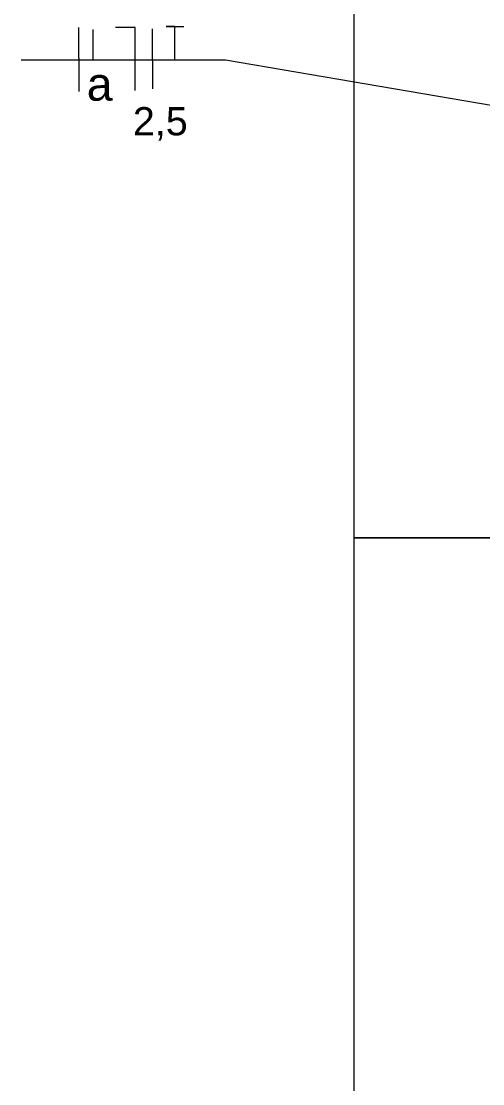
# Model space of a CAD drawing. Header units: millimetres. Extents: x 3.1 to 48, y 1.7 to 17.8.
# Drawn here: x 4.249 to 5.637, y 10.749 to 13.948 of the extents above; entities that cross this region are included whole.
import ezdxf

# ---------------------------------------------------------------- set-up
doc = ezdxf.new("R2010")
doc.units = ezdxf.units.MM
for name, color, linetype, lineweight in [('EL-Fios (Fase 1)', 2, 'Continuous', 15), ('EL-Fios (Neutro)', 154, 'Continuous', 15), ('EL-Fios (Retorno)', 10, 'Continuous', 15), ('EL-Fios (Terra)', 92, 'Continuous', 15), ('EL-Textos fios', 1, 'Continuous', 9), ('IFC-Parede-Contorno', 253, 'Continuous', 5)]:
    doc.layers.add(name, color=color, linetype=linetype, lineweight=lineweight)
doc.styles.add('Arial', font='arial.ttf')

msp = doc.modelspace()

# ---------------------------------------------------------------- linework, layer by layer
at = {"layer": 'EL-Fios (Fase 1)'}
for q in [(4.4219, 13.9289), (4.4219, 13.7367)]:
    msp.add_line((4.4219, 13.8369), q, dxfattribs=at)
at = {"layer": 'EL-Fios (Neutro)'}
for p, q in [((4.5914, 13.9287), (4.5318, 13.9287)), ((4.5914, 13.7393), (4.5914, 13.9287))]:
    msp.add_line(p, q, dxfattribs=at)
at = {"layer": 'EL-Fios (Retorno)'}
for p, q in [((4.4653, 13.8315), (4.4653, 13.9235)), ((4.6437, 13.8316), (4.6437, 13.9251)), ((4.2485, 13.8316), (4.8632, 13.8314)), ((4.6437, 13.8316), (4.6437, 13.7445)), ((4.8632, 13.8314), (6.8317, 13.4957))]:
    msp.add_line(p, q, dxfattribs=at)
at = {"layer": 'EL-Fios (Terra)'}
msp.add_lwpolyline([(4.7108, 13.8316), (4.7108, 13.9316), (4.6842, 13.9316), (4.7375, 13.9316)], dxfattribs=at)
at = {"layer": 'IFC-Parede-Contorno', "lineweight": 5}
for p, q in [((5.2496, 14.817), (5.2496, 13.3626)), ((5.2496, 13.3626), (5.2496, 12.547)), ((5.2496, 12.547), (5.2496, 12.393)), ((5.2979, 12.393), (5.2496, 12.393)), ((5.2496, 12.393), (5.2496, 12.239)), ((5.2496, 12.393), (5.2979, 12.393)), ((5.453, 12.393), (5.2979, 12.393)), ((5.2979, 12.393), (5.453, 12.393)), ((5.6756, 12.393), (5.453, 12.393)), ((5.453, 12.393), (5.6756, 12.393)), ((5.2496, 12.239), (5.2496, 7.9434))]:
    msp.add_line(p, q, dxfattribs=at)

# ---------------------------------------------------------------- texts
at = {"layer": 'EL-Textos fios', "attachment_point": 8, "line_spacing_factor": 0.6, "style": 'Arial'}
for s, insert, char_height, width in [('a', (4.4845, 13.7074), 0.1, 0.155335), ('2,5', (4.667, 13.5885), 0.085, 0.132035)]:
    msp.add_mtext(s, dxfattribs=dict(at, insert=insert, char_height=char_height, width=width))

doc.saveas('drawing.dxf')
